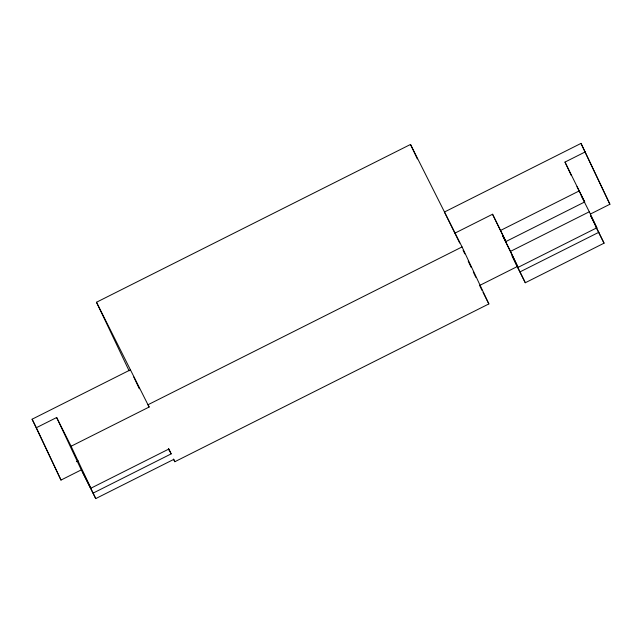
<?xml version="1.0" encoding="UTF-8"?>
<svg xmlns="http://www.w3.org/2000/svg" width="642" height="642" viewBox="0 0 642 642"><rect width="100%" height="100%" fill="white"/><g stroke="black" fill="none" stroke-linecap="round" stroke-linejoin="round"><path stroke-width="0.96" d="M129.114 370.819L96.493 302.246L410.511 144.45L462.055 246.929L488.859 303.923L174.833 461.718L173.484 459.038M60.99 480.072L36.369 427.716L56.656 417.517L81.285 469.88L60.99 480.072L32.1 419.218L130.406 369.824M590.496 214.003L609.9 204.252L581.01 143.399L444.424 212.029L459.696 243.029M571.356 175.627L564.992 162.081L585.279 151.889M455.026 233.094L492.558 214.235L505.928 241.536L584.685 201.965L564.992 162.081M462.055 246.929L148.037 404.725L149.121 407.036L71.11 446.238L90.851 488.233L168.87 449.031L171.149 453.886L93.138 493.096L95.73 498.601L173.741 459.399L174.833 461.718M500.68 230.382L579.437 190.81M76.382 461.702L78.172 460.804M589.292 211.78L596.835 227.806L518.078 267.377L510.542 251.351L589.292 211.78L581.179 195.633M479.646 285.457L517.179 266.599L512.043 255.668L525.3 282.745L604.058 243.174L590.801 216.097M520.164 271.815L598.922 232.243M609.9 204.252L581.01 143.399M576.989 186.67L584.685 201.965M590.849 215.905L596.835 227.806M595.303 225.759L604.058 243.174M505.928 241.536L492.558 214.235M510.542 251.351L502.421 235.205L518.078 267.377M517.179 266.599L525.3 282.745M479.895 286.099L482.134 290.553M483.025 292.335L488.859 303.923M96.493 302.246L149.121 407.036M168.589 448.79L171.149 453.886M168.397 448.766L169.287 450.54M56.656 417.517L71.11 446.238M90.851 488.233L82.73 472.087L93.138 493.096M81.285 469.88L95.73 498.601M32.1 419.218L36.369 427.716M463.091 250.252L464.792 253.863M468.187 261.085L471.156 267.401M473.282 271.919L475.826 277.336M410.511 144.45L417.324 158.919M133.801 377.047L139.322 388.779"/></g></svg>
